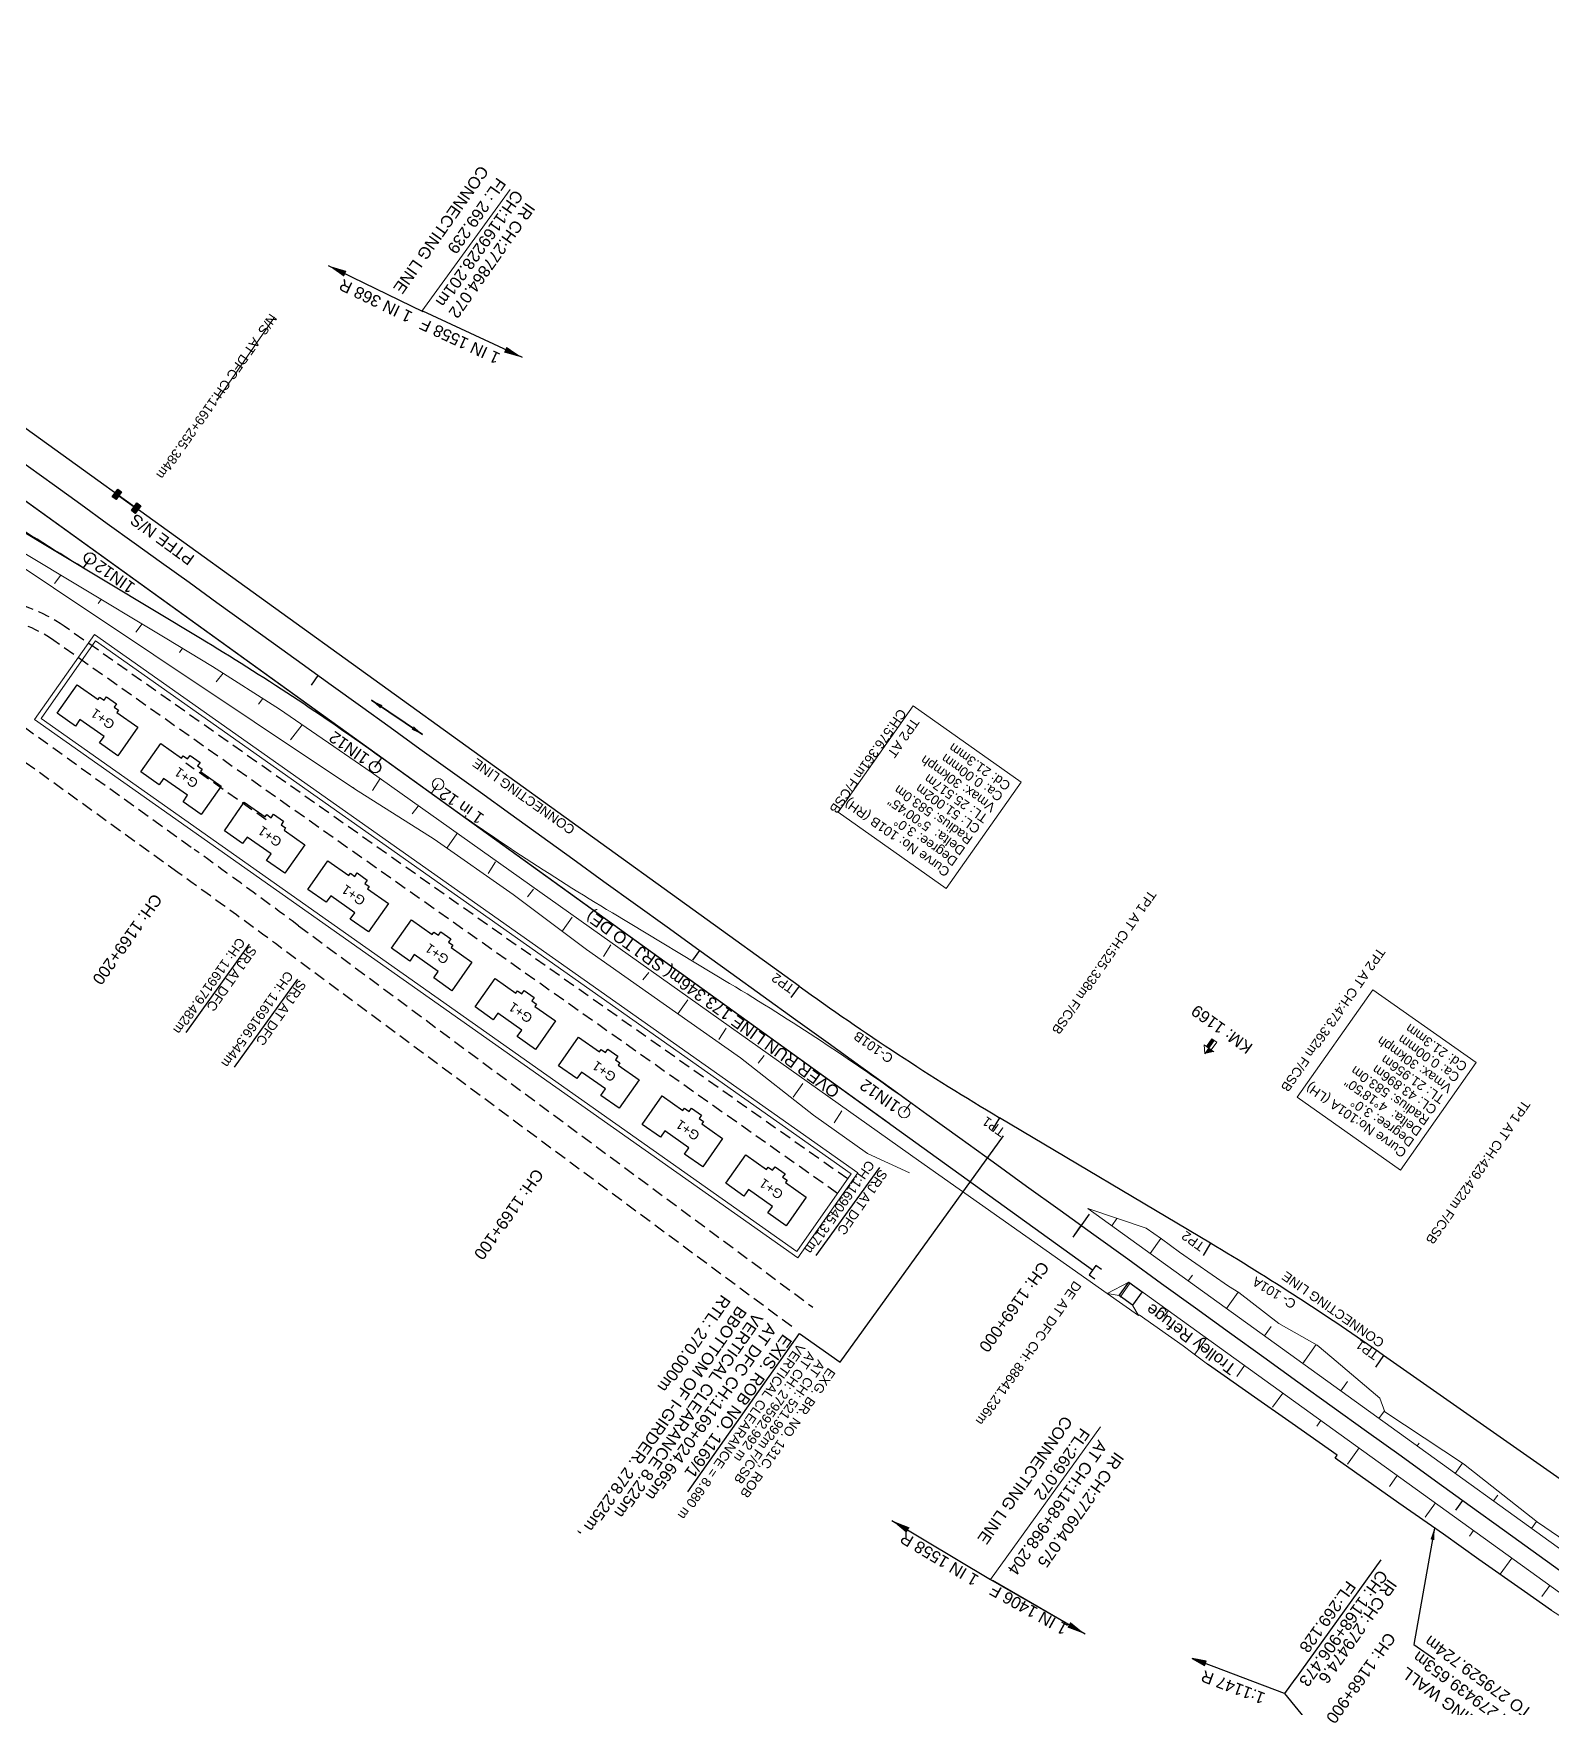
# Model space of a CAD drawing. Header units: metres. Extents: x 658374 to 662614, y 3366768 to 3369818.
# Drawn here: x 661067.7 to 661390.5, y 3367653.2 to 3368009.1 of the extents above; entities that cross this region are included whole.
import ezdxf

# ---------------------------------------------------------------- set-up
doc = ezdxf.new("R2010")
doc.units = ezdxf.units.M
doc.header["$MEASUREMENT"] = 0
doc.linetypes.add('DASHED', pattern=[0.75, 0.5, -0.25])
doc.linetypes.add('DASHED2', pattern=[0.375, 0.25, -0.125])
for name, color, linetype in [('05 02 2020 (PRO)', 7, 'Continuous'), ('05 02 2020 (PRO)CYAN', 7, 'Continuous'), ('C-ROAD-CNTR-N', 92, 'Continuous'), ('details$0$05 02 2020 (PRO)', 7, 'Continuous'), ('details$0$05 02 2020 (PRO)CYAN', 7, 'Continuous'), ('IR- Connecting Line', 190, 'Continuous'), ('PROPOSED FORMATION LINE - PLAN', 187, 'Continuous'), ('Trolley Refuse', 10, 'Continuous')]:
    doc.layers.add(name, color=color, linetype=linetype)
for name, color, linetype, lineweight in [('C-ALIG-LABL-DG', 1, 'Continuous', 25), ('EXT', 7, 'Continuous', 25), ('GRADES IN PLAN', 10, 'Continuous', 0), ('Km post', 1, 'Continuous', 13), ('LC DETAILS IN PLAN', 7, 'Continuous', 0), ('NEW DFCC MAIN LINE - SHAMBHU - 05.03.2020$0$Proposed Alignment', 7, 'Continuous', 0), ("NEW SHAMBHU CROSSING STN. SRJ's", 10, 'Continuous', 0), ('Proposed Alignment', 7, 'Continuous', 0), ('Proposed Curve_Details', 10, 'Continuous', 0), ('PROPOSED DFC TRACK', 1, 'Continuous', 0), ('PROPOSED DFCC TOE LINE', 239, 'Continuous', 0), ('PROPOSED DFCC TOE SLOPES', 239, 'Continuous', 0), ('PROPOSED DFCC TRACK', 1, 'Continuous', 0), ('PROPOSED GRADES IN PLAN', 10, 'Continuous', 0), ('PROPOSED RETAINING WALL', 154, 'Continuous', 30), ('RV-RCC-1', 8, 'Continuous', 5), ('Text', 7, 'Continuous', 13)]:
    doc.layers.add(name, color=color, linetype=linetype, lineweight=lineweight)
doc.styles.add('ARIAL', font='arial.ttf')
doc.styles.add('Connectivity IR to DFCC$0$Style-Arial', font='arial.ttf')
doc.styles.add('details$0$PDF Arial', font='arial.ttf')
doc.styles.add('PDF Arial', font='arial.ttf')
doc.styles.get("Standard").update_dxf_attribs({"font": 'arial.ttf'})
doc.styles.add('Style-Arial', font='arial.ttf')
doc.dimstyles.new('ISO-25', dxfattribs={"dimtxt": 2.5, "dimasz": 2.5, "dimexe": 1.25, "dimexo": 0.625, "dimtad": 1, "dimtxsty": 'Standard', "dimcen": 2.5, "dimadec": 0, "dimazin": 0, "dimtfac": 1, "dimtmove": 0, "dimatfit": 3, "dimfxl": 1, "dimarcsym": 0})
doc.dimstyles.get("Standard").update_dxf_attribs({"dimtxt": 2.5, "dimasz": 2.5, "dimexe": 0.18, "dimexo": 0.0625, "dimgap": 0.09, "dimtad": 0, "dimtih": 1, "dimtoh": 1, "dimdec": 3, "dimzin": 0, "dimdsep": 46, "dimtxsty": 'Standard', "dimcen": 0.09, "dimclrd": 1, "dimclre": 1, "dimclrt": 1, "dimadec": 0, "dimazin": 0, "dimtfac": 1, "dimtdec": 3, "dimtofl": 0, "dimtmove": 0, "dimatfit": 3, "dimfxl": 1, "dimtolj": 1, "dimtzin": 0, "dimarcsym": 0})

# ---------------------------------------------------------------- blocks, each defined once
blk = doc.blocks.new('11')
at = {"color": 1}
for points in [[(661077.02, 3367870.66), (661081.45, 3367867.55), (661081.79, 3367868.04), (661082.74, 3367867.38), (661083.24, 3367868.1), (661085.37, 3367866.61), (661084.86, 3367865.88), (661085.81, 3367865.22), (661085.46, 3367864.73), (661089.88, 3367861.62), (661085.63, 3367855.56), (661081.75, 3367858.29), (661082.72, 3367859.66), (661077.61, 3367863.25), (661076.65, 3367861.88), (661072.77, 3367864.6), (661077.02, 3367870.66)], [(661094.79, 3367858.17), (661099.22, 3367855.06), (661099.56, 3367855.55), (661100.51, 3367854.89), (661101.01, 3367855.61), (661103.14, 3367854.12), (661102.63, 3367853.39), (661103.58, 3367852.73), (661103.23, 3367852.24), (661107.65, 3367849.13), (661103.4, 3367843.07), (661099.52, 3367845.8), (661100.48, 3367847.17), (661095.38, 3367850.76), (661094.42, 3367849.39), (661090.54, 3367852.11), (661094.79, 3367858.17)], [(661112.56, 3367845.68), (661116.98, 3367842.57), (661117.33, 3367843.06), (661118.27, 3367842.4), (661118.78, 3367843.12), (661120.91, 3367841.63), (661120.4, 3367840.9), (661121.35, 3367840.24), (661121, 3367839.75), (661125.42, 3367836.64), (661121.17, 3367830.59), (661117.29, 3367833.31), (661118.25, 3367834.68), (661113.15, 3367838.27), (661112.19, 3367836.9), (661108.31, 3367839.62), (661112.56, 3367845.68)], [(661130.34, 3367833.2), (661134.76, 3367830.09), (661135.11, 3367830.58), (661136.05, 3367829.92), (661136.56, 3367830.64), (661138.69, 3367829.15), (661138.18, 3367828.42), (661139.12, 3367827.76), (661138.78, 3367827.27), (661143.2, 3367824.16), (661138.95, 3367818.11), (661135.07, 3367820.83), (661136.03, 3367822.2), (661130.93, 3367825.79), (661129.96, 3367824.42), (661126.08, 3367827.14), (661130.34, 3367833.2)], [(661148.11, 3367820.71), (661152.53, 3367817.6), (661152.88, 3367818.09), (661153.82, 3367817.43), (661154.33, 3367818.15), (661156.46, 3367816.66), (661155.95, 3367815.93), (661156.89, 3367815.27), (661156.55, 3367814.78), (661160.97, 3367811.67), (661156.72, 3367805.62), (661152.84, 3367808.34), (661153.8, 3367809.71), (661148.7, 3367813.3), (661147.73, 3367811.93), (661143.85, 3367814.65), (661148.11, 3367820.71)], [(661165.88, 3367808.22), (661170.3, 3367805.11), (661170.65, 3367805.6), (661171.59, 3367804.94), (661172.1, 3367805.66), (661174.23, 3367804.17), (661173.72, 3367803.44), (661174.66, 3367802.78), (661174.32, 3367802.29), (661178.74, 3367799.18), (661174.49, 3367793.13), (661170.61, 3367795.85), (661171.57, 3367797.22), (661166.47, 3367800.81), (661165.5, 3367799.44), (661161.62, 3367802.16), (661165.88, 3367808.22)], [(661183.65, 3367795.73), (661188.07, 3367792.62), (661188.42, 3367793.11), (661189.36, 3367792.45), (661189.87, 3367793.17), (661192, 3367791.68), (661191.49, 3367790.95), (661192.43, 3367790.29), (661192.09, 3367789.8), (661196.51, 3367786.69), (661192.26, 3367780.64), (661188.38, 3367783.36), (661189.34, 3367784.73), (661184.23, 3367788.32), (661183.27, 3367786.95), (661179.39, 3367789.67), (661183.65, 3367795.73)], [(661201.42, 3367783.24), (661205.84, 3367780.13), (661206.19, 3367780.62), (661207.13, 3367779.96), (661207.64, 3367780.68), (661209.77, 3367779.19), (661209.26, 3367778.46), (661210.2, 3367777.8), (661209.86, 3367777.31), (661214.28, 3367774.2), (661210.03, 3367768.15), (661206.15, 3367770.87), (661207.11, 3367772.24), (661202, 3367775.83), (661201.04, 3367774.46), (661197.16, 3367777.18), (661201.42, 3367783.24)], [(661219.19, 3367770.75), (661223.61, 3367767.64), (661223.96, 3367768.13), (661224.9, 3367767.47), (661225.41, 3367768.19), (661227.54, 3367766.7), (661227.03, 3367765.97), (661227.97, 3367765.31), (661227.63, 3367764.82), (661232.05, 3367761.71), (661227.8, 3367755.66), (661223.92, 3367758.38), (661224.88, 3367759.75), (661219.77, 3367763.34), (661218.81, 3367761.97), (661214.93, 3367764.69), (661219.19, 3367770.75)]]:
    blk.add_lwpolyline(points, dxfattribs=at)
at = {"layer": 'RV-RCC-1', "color": 1}
blk.add_line((661201.42, 3367783.24), (661197.16, 3367777.18), dxfattribs=at)
blk = doc.blocks.new('Direction')
h = blk.add_hatch(color=256)
h.dxf.hatch_style = 1
h.paths.add_polyline_path([(-5.537, 0), (-4.745, -0.129), (-4.745, 0.135)])
blk.add_lwpolyline([(-5.537, 0), (-4.745, -0.129), (-4.745, 0.135)], close=True)
blk.add_lwpolyline([(0, 0), (-5.537, 0)])
blk = doc.blocks.new('Tick Hor')
blk.add_lwpolyline([(-0.5, 0), (0.5, 0)])
blk = doc.blocks.new('KM Post')
at = {"layer": 'Km post', "lineweight": 13}
h = blk.add_hatch(color=256, dxfattribs=at)
h.paths.add_polyline_path([(0, -8.9), (1.63, -8.9), (1.63, -3.79), (0, -3.79)])
h.paths.add_polyline_path([(0, -3.79), (0, 0), (-3.36, -3.79)])
for p, q in [((0, -8.9), (0, 0)), ((3.13, -3.79), (0, 0)), ((3.13, -3.79), (-3.36, -3.79))]:
    blk.add_line(p, q, dxfattribs=at)
blk.add_lwpolyline([(1.63, -3.79), (1.63, -8.9), (-1.63, -8.9), (-1.63, -3.79)], dxfattribs=at)

msp = doc.modelspace()

# ---------------------------------------------------------------- hatches: boundary and pattern name
at = {"layer": 'IR- Connecting Line', "lineweight": 30}
h = msp.add_hatch(color=256, dxfattribs=at)
h.dxf.hatch_style = 1
h.paths.add_polyline_path([(661085.2949, 3367910.0107), (661084.4836, 3367910.5953), (661085.6528, 3367912.2179), (661086.4641, 3367911.6333)])
h = msp.add_hatch(color=256, dxfattribs=at)
h.dxf.hatch_style = 1
h.paths.add_polyline_path([(661085.2949, 3367910.0107), (661084.4836, 3367910.5953), (661085.6528, 3367912.2179), (661086.4641, 3367911.6333)])
h = msp.add_hatch(color=256, dxfattribs=at)
h.dxf.hatch_style = 1
h.paths.add_polyline_path([(661089.7094, 3367909.2948), (661090.5207, 3367908.7102), (661089.3514, 3367907.0876), (661088.5401, 3367907.6722)])
h = msp.add_hatch(color=256, dxfattribs=at)
h.dxf.hatch_style = 1
h.paths.add_polyline_path([(661089.7094, 3367909.2948), (661090.5207, 3367908.7102), (661089.3514, 3367907.0876), (661088.5401, 3367907.6722)])

# ---------------------------------------------------------------- linework, layer by layer
at = {"color": 1, "linetype": 'DASHED', "ltscale": 5}
msp.add_line((661117.2335, 3367841.9258), (661100.1361, 3367853.9783), dxfattribs=at)
at = {"layer": '05 02 2020 (PRO)', "color": 1, "lineweight": 13}
for points in [[(661153.762, 3367849.5465), (661152.3175, 3367847.5397)], [(661252.8307, 3367779.7666), (661254.2773, 3367781.772)], [(661252.8307, 3367779.7666), (661254.2773, 3367781.772)]]:
    msp.add_lwpolyline(points, dxfattribs=at)
for centre in [(661153.7674, 3367849.5133), (661252.8639, 3367779.772), (661252.8639, 3367779.772)]:
    msp.add_circle(centre, 1.2126, dxfattribs=at)
at = {"layer": 'C-ALIG-LABL-DG', "color": 1, "linetype": 'Continuous', "lineweight": 25}
for p, q in [((661128.2149, 3367872.6119), (661126.7533, 3367870.5836)), ((661209.3456, 3367814.1499), (661207.884, 3367812.1216)), ((661290.4763, 3367755.6878), (661289.0147, 3367753.6596)), ((661371.607, 3367697.2258), (661370.1454, 3367695.1975))]:
    msp.add_line(p, q, dxfattribs=at)
at = {"layer": 'C-ROAD-CNTR-N', "color": 1, "linetype": 'Continuous', "lineweight": -3}
for p, q in [((661113.6128, 3367815.4919), (661100.1137, 3367796.7645, -280.9814)), ((661123.8874, 3367808.088, 0.865), (661110.3884, 3367789.3607, -280.1163)), ((661247.5979, 3367768.0518, 280.9814), (661234.0988, 3367749.3244))]:
    msp.add_line(p, q, dxfattribs=at)
at = {"layer": 'C-ROAD-CNTR-N', "color": 1, "linetype": 'Continuous', "lineweight": -3, "flags": 128}
for points in [[(661292.9546, 3367746.1983), (660830.1502, 3368079.691, 0.00259303), (660779.4728, 3368115.8109, 0.00000277), (660779.4185, 3368115.8491), (660032.2152, 3368642.5773)], [(661078.3051, 3367895.5312, -0.02078389), (661039.7994, 3367920.9161), (660986.4953, 3367959.3265)], [(660982.598, 3367953.0686), (661103.2578, 3367880.5301, -0.02078789), (661141.7708, 3367855.1401)]]:
    msp.add_lwpolyline(points, format="xyb", dxfattribs=at)
for points in [[(661079.7496, 3367897.538), (661078.3051, 3367895.5312)], [(661140.3263, 3367853.1332), (661141.7708, 3367855.1401)]]:
    msp.add_lwpolyline(points, dxfattribs=at)
at = {"layer": 'C-ROAD-CNTR-N', "color": 1, "linetype": 'Continuous', "lineweight": -3}
for centre in [(661079.755, 3367897.5048), (661140.3594, 3367853.1386)]:
    msp.add_circle(centre, 1.2126, dxfattribs=at)
at = {"layer": 'EXT', "color": 1, "linetype": 'DASHED2', "ltscale": 10}
for points in [[(661228.9678, 3367734.2024), (661120.5393, 3367814.6004, 0.00343257), (661098.4027, 3367830.7799), (661011.1928, 3367893.6076, 0.02349545), (661003.5582, 3367898.5803), (660997.2209, 3367902.2962, -0.02076645), (660990.0295, 3367906.9246), (660967.0534, 3367923.0991, -0.02766406), (660958.1174, 3367930.1598), (660951.4606, 3367936.0458, 0.02493451), (660943.9072, 3367942.0813), (660755.6202, 3368077.7266, 0.00160712), (660734.7241, 3368092.6787), (660604.8339, 3368184.9914, 0.0012245), (660584.8491, 3368199.121), (660554.2554, 3368220.6392, 0.00130608)], [(661240.8728, 3367765.5958), (661074.2356, 3367883.1157, 0.12982611), (661058.978, 3367888.7897), (661032.9381, 3367891.3451, -0.13238468), (661015.411, 3367897.9635), (661015.411, 3367897.9635, 0.0252976), (661006.5931, 3367903.7561), (661000.2558, 3367907.4721, -0.02076645), (660993.4833, 3367911.8308), (660977.8144, 3367922.8613, -0.22787032), (660973.5704, 3367929.2438), (660968.9451, 3367957.0241, 0.17343431), (660955.8036, 3367979.1564), (660946.0845, 3367986.3809)], [(661238.7116, 3367762.5313), (661072.0744, 3367880.0512, 0.12982611), (661058.6118, 3367885.0576), (661044.1096, 3367886.4808, 0.76618427), (661041.3809, 3367879.2544), (661041.3809, 3367879.2544), (661101.9099, 3367835.6482, -0.00343257), (661124.1129, 3367819.42), (661233.4502, 3367738.3482)]]:
    msp.add_lwpolyline(points, format="xyb", dxfattribs=at)
at = {"layer": 'EXT'}
msp.add_lwpolyline([(661206.8654, 3367699.09), (661230.5963, 3367732.754), (661239.2994, 3367726.6189), (661274.0289, 3367774.7567)], dxfattribs=at)
at = {"layer": 'IR- Connecting Line', "lineweight": 0}
for p, q in [((661169.0594, 3367975.9277), (661150.3394, 3367950.1038)), ((661119.008, 3367948.8189), (661106.7355, 3367931.069))]:
    msp.add_line(p, q, dxfattribs=at)
at = {"layer": 'IR- Connecting Line', "lineweight": 30}
for p, q in [((661230.5228, 3367806.5934), (661228.7689, 3367804.1595)), ((661273.1519, 3367778.6233), (661271.6174, 3367776.0454)), ((661318.0001, 3367751.9267), (661316.4656, 3367749.3489)), ((661354.839, 3367728.0756), (661353.1149, 3367725.6205))]:
    msp.add_line(p, q, dxfattribs=at)
at = {"layer": 'IR- Connecting Line', "linetype": 'Continuous', "lineweight": 0}
msp.add_line((661294.6044, 3367712.8798), (661271.2441, 3367680.4616), dxfattribs=at)
at = {"layer": 'IR- Connecting Line', "lineweight": 30}
for points in [[(661230.5228, 3367806.5934), (660959.1014, 3368002.1772)], [(661084.4836, 3367910.5953), (661085.6528, 3367912.2179)], [(661084.4836, 3367910.5953), (661085.6528, 3367912.2179)], [(661085.0682, 3367911.4066), (661089.9361, 3367907.8989)], [(661085.0682, 3367911.4066), (661089.9361, 3367907.8989)], [(661085.2949, 3367910.0107), (661086.4641, 3367911.6333)], [(661085.2949, 3367910.0107), (661086.4641, 3367911.6333)], [(661088.5401, 3367907.6722), (661089.7094, 3367909.2948)], [(661088.5401, 3367907.6722), (661089.7094, 3367909.2948)], [(661089.3514, 3367907.0876), (661090.5207, 3367908.7102)], [(661089.3514, 3367907.0876), (661090.5207, 3367908.7102)], [(661318.0001, 3367751.9267), (661273.1519, 3367778.6233)], [(661434.9151, 3367672.0176), (661354.839, 3367728.0756)]]:
    msp.add_lwpolyline(points, dxfattribs=at)
for points in [[(661085.2949, 3367910.0107), (661084.4836, 3367910.5953), (661085.6528, 3367912.2179), (661086.4641, 3367911.6333)], [(661085.2949, 3367910.0107), (661084.4836, 3367910.5953), (661085.6528, 3367912.2179), (661086.4641, 3367911.6333)], [(661089.7094, 3367909.2948), (661090.5207, 3367908.7102), (661089.3514, 3367907.0876), (661088.5401, 3367907.6722)], [(661089.7094, 3367909.2948), (661090.5207, 3367908.7102), (661089.3514, 3367907.0876), (661088.5401, 3367907.6722)]]:
    msp.add_lwpolyline(points, close=True, dxfattribs=at)
at = {"layer": 'IR- Connecting Line', "lineweight": 0}
for points in [[(661261.8415, 3367827.3569), (661238.8297, 3367843.5787), (661254.7579, 3367866.1741), (661277.7697, 3367849.9523)], [(661358.4214, 3367767.4848), (661336.4309, 3367782.9867), (661352.5347, 3367805.8311), (661374.5252, 3367790.3292)]]:
    msp.add_lwpolyline(points, close=True, dxfattribs=at)
at = {"layer": 'IR- Connecting Line', "lineweight": 30}
for points in [[(661230.5228, 3367806.5934, 0.02187408), (661273.1519, 3367778.6233)], [(661354.839, 3367728.0756, 0.01882567), (661318.0001, 3367751.9267)]]:
    msp.add_lwpolyline(points, format="xyb", dxfattribs=at)
at = {"layer": 'IR- Connecting Line'}
msp.add_lwpolyline([(661271.2441, 3367680.4616), (661290.9436, 3367669.0832)], dxfattribs=at)
at = {"layer": 'NEW DFCC MAIN LINE - SHAMBHU - 05.03.2020$0$Proposed Alignment', "color": 1, "lineweight": 0, "flags": 128}
msp.add_lwpolyline([(661254.2773, 3367781.772, 0.02078913), (661215.7618, 3367807.1631), (661190.8313, 3367822.1505, -0.02078789), (661152.318, 3367847.54, -0.02078789)], format="xyb", dxfattribs=at)
at = {"layer": 'Proposed Alignment', "color": 1, "lineweight": -3, "flags": 128}
msp.add_lwpolyline([(661249.6746, 3367777.3855), (660830.1502, 3368079.691, 0.0025958), (660779.4185, 3368115.8491), (660032.2152, 3368642.5773)], format="xyb", dxfattribs=at)
msp.add_lwpolyline([(661294.8661, 3367746.3519), (661293.6615, 3367747.201), (661292.2473, 3367745.1949), (661293.4519, 3367744.3458)], dxfattribs=at)
at = {"layer": 'Proposed Curve_Details', "color": 1}
for points in [[(661230.2676, 3367748.8172), (661067.9349, 3367863.2508), (661080.7004, 3367881.3596), (661243.033, 3367766.926)], [(661230.0264, 3367750.2107), (661069.3284, 3367863.492), (661080.9416, 3367879.9661), (661241.6395, 3367766.6848)]]:
    msp.add_lwpolyline(points, close=True, dxfattribs=at)
at = {"layer": 'PROPOSED DFCC TOE LINE', "lineweight": 0}
msp.add_line((661300.6468, 3367743.6752, 269.3448), (661296.0244, 3367741.2413), dxfattribs=at)
for points in [[(661050.5931, 3367905.4889), (661135.989, 3367848.5652)], [(661245.0966, 3367771.0177), (661233.5632, 3367779.1253), (661218.0944, 3367791.3371), (661201.6138, 3367802.8843), (661185.2891, 3367814.3643), (661169.7339, 3367826.0742), (661152.9139, 3367837.8623), (661135.989, 3367848.5652), (661135.6944, 3367848.7837)], [(661254.0134, 3367766.8849), (661245.0966, 3367771.0177)]]:
    msp.add_lwpolyline(points, dxfattribs=at)
at = {"layer": 'PROPOSED DFCC TOE LINE', "lineweight": 0, "flags": 128}
for points in [[(661302.8428, 3367736.7318), (661302.6964, 3367736.5439), (661296.0249, 3367741.241), (661255.8909, 3367769.4903)], [(661298.6007, 3367740.8357), (661296.0246, 3367741.2413)], [(661317.3496, 3367726.2346), (661314.2735, 3367728.5804), (661312.2116, 3367730.1439), (661302.842, 3367736.7308)], [(661444.2986, 3367634.7817), (661441.4214, 3367637.3858), (661432.2193, 3367645.9315), (661429.1339, 3367648.3081), (661422.3161, 3367653.5634), (661412.9594, 3367660.0914), (661395.7602, 3367670.5565), (661390.5432, 3367673.8668)]]:
    msp.add_lwpolyline(points, dxfattribs=at)
for points, elevation in [([(661291.966, 3367759.2982), (661304.3726, 3367755.1053), (661307.5947, 3367752.8393), (661311.4498, 3367750.0126), (661321.8462, 3367742.7863), (661324.0778, 3367741.4321), (661332.5823, 3367734.8413), (661340.736, 3367730.2771), (661343.8549, 3367727.6409), (661354.0626, 3367719.0089), (661355.1132, 3367716.0592), (661371.8402, 3367705.0444), (661387.5493, 3367692.6486), (661404.0614, 3367681.3422), (661419.1643, 3367668.1239), (661451.36, 3367644.7329)], 269.2562), ([(661301.4402, 3367738.7895), (661302.695, 3367736.5444)], 269.3448)]:
    msp.add_lwpolyline(points, dxfattribs=dict(at, elevation=elevation))
at = {"layer": 'PROPOSED DFCC TOE SLOPES', "linetype": 'Continuous', "lineweight": 0}
for p, q in [((661298.132, 3367757.1564, 268.9973), (661297.0546, 3367755.6105, 269.344)), ((661305.1676, 3367749.7643, 269.3461), (661307.4545, 3367752.9379, 267.3902)), ((661300.9483, 3367743.483, 269.3479), (661298.7899, 3367740.4877, 267.5019)), ((661314.1814, 3367745.168, 268.5779), (661313.2807, 3367743.9181, 269.3482)), ((661323.895, 3367741.543, 267.2112), (661321.3953, 3367738.0739, 269.3491)), ((661308.176, 3367736.4082, 268.5928), (661309.0614, 3367737.6368, 269.35)), ((661317.1685, 3367731.7824, 269.347), (661314.6927, 3367728.3465, 267.2295)), ((661329.5083, 3367732.2277, 269.3512), (661330.9294, 3367734.1999, 268.1358)), ((661340.5169, 3367730.3997, 266.877), (661337.6214, 3367726.3815, 269.3533)), ((661323.6026, 3367723.6061, 267.9132), (661325.2816, 3367725.9362, 269.3492)), ((661338.0278, 3367726.9455, 269.0058), (661337.6224, 3367726.3829, 269.3525)), ((661345.7355, 3367720.5367, 269.3546), (661347.1565, 3367722.5088, 268.1392)), ((661333.3947, 3367720.09, 269.3513), (661331.2362, 3367717.0946, 267.5053)), ((661340.6224, 3367713.0151, 268.5962), (661341.5077, 3367714.2438, 269.3534)), ((661355.0211, 3367716.3178, 268.3539), (661353.8485, 3367714.6905, 269.3567)), ((661349.6267, 3367708.4058, 269.3606), (661347.1509, 3367704.9699, 267.2431)), ((661362.3685, 3367709.409, 269.0109), (661361.9631, 3367708.8464, 269.3576)), ((661370.0762, 3367703.0002, 269.3597), (661371.6429, 3367705.1743, 268.0198)), ((661356.0608, 3367700.2295, 267.9267), (661357.7398, 3367702.5596, 269.3627)), ((661365.8529, 3367696.7134, 269.3648), (661363.6944, 3367693.718, 267.5188)), ((661379.0899, 3367698.4039, 268.5915), (661378.1892, 3367697.154, 269.3618)), ((661387.3703, 3367692.7898, 268.4505), (661386.3038, 3367691.3098, 269.3627)), ((661373.0806, 3367689.6385, 268.6098), (661373.9659, 3367690.8672, 269.367)), ((661382.0731, 3367685.0127, 269.364), (661379.5972, 3367681.5769, 267.2465)), ((661388.5071, 3367676.8365, 267.9301), (661390.1861, 3367679.1665, 269.3661))]:
    msp.add_line(p, q, dxfattribs=at)
at = {"layer": 'PROPOSED DFCC TOE SLOPES', "linetype": 'Continuous', "lineweight": 0, "flags": 128}
for points in [[(661073.5332, 3367893.9662), (661072.2177, 3367892.2077)], [(661082.1203, 3367888.8037), (661081.4955, 3367887.9206)], [(661090.8108, 3367883.5792), (661089.4953, 3367881.8207)], [(661099.3979, 3367878.4167), (661098.7731, 3367877.5336)], [(661108.0331, 3367873.1183), (661106.6043, 3367871.247)], [(661116.4604, 3367867.7629), (661115.5645, 3367866.4967)], [(661124.8798, 3367862.1553), (661122.3852, 3367858.9541)], [(661141.4388, 3367850.6954), (661139.8392, 3367848.1658)], [(661149.5415, 3367844.8567), (661148.2185, 3367843.1844)], [(661157.7545, 3367838.9404), (661155.6534, 3367835.9424)], [(661165.9675, 3367833.0203), (661164.4141, 3367830.5638)], [(661174.0628, 3367827.1869), (661172.7935, 3367825.5824)], [(661182.279, 3367821.2664), (661180.2284, 3367818.3404)], [(661190.4929, 3367815.3475), (661188.9395, 3367812.8911)], [(661198.5882, 3367809.5141), (661197.3189, 3367807.9096)], [(661206.8549, 3367803.6656), (661204.7538, 3367800.6676)], [(661215.0183, 3367797.6747), (661213.4649, 3367795.2183)], [(661223.1135, 3367791.8414), (661221.8443, 3367790.2369)], [(661231.3298, 3367785.9208), (661229.2791, 3367782.9949)], [(661239.59, 3367780.0752), (661237.9903, 3367777.5455)]]:
    msp.add_lwpolyline(points, dxfattribs=at)
at = {"layer": 'PROPOSED DFCC TRACK', "lineweight": 30}
msp.add_rational_spline([(662189.3755, 3367130.3232), (662122.6122, 3367172.3074), (662055.8489, 3367214.2917), (662053.7326, 3367215.6226), (662051.6163, 3367216.9535), (662049.5003, 3367218.2848), (662047.3842, 3367219.6161), (662045.2687, 3367220.9482), (662043.1531, 3367222.2802), (662041.0383, 3367223.6134), (662038.9234, 3367224.9466), (662036.8095, 3367226.2813), (662034.6956, 3367227.616), (662032.5829, 3367228.9525), (662030.4702, 3367230.2891), (662028.3589, 3367231.628), (662026.2476, 3367232.9668), (662024.138, 3367234.3083), (662022.0284, 3367235.6498), (661945.8186, 3367284.1844), (661872.2145, 3367336.5865), (661870.1789, 3367338.0378), (661868.1433, 3367339.4892), (661866.1095, 3367340.943), (661864.0757, 3367342.3969), (661862.0435, 3367343.853), (661860.0113, 3367345.309), (661857.9804, 3367346.7669), (661855.9495, 3367348.2247), (661853.9196, 3367349.684), (661851.8897, 3367351.1434), (661849.8606, 3367352.6038), (661847.8316, 3367354.0642), (661845.803, 3367355.5253), (661843.7744, 3367356.9864), (661841.7461, 3367358.4479), (661839.7178, 3367359.9094), (661344.8608, 3367716.4989), (660850.0038, 3368073.0883), (660847.9755, 3368074.5498), (660845.9472, 3368076.0114), (660843.9187, 3368077.4727), (660841.8903, 3368078.934), (660839.8615, 3368080.3948), (660837.8328, 3368081.8557), (660835.8036, 3368083.316), (660833.7744, 3368084.7762), (660831.7446, 3368086.2356), (660829.7148, 3368087.695), (660827.6842, 3368089.1533), (660825.6536, 3368090.6117), (660823.6222, 3368092.0687), (660821.5907, 3368093.5258), (660819.5581, 3368094.9814), (660817.5256, 3368096.437), (660808.4584, 3368102.9249), (660799.3672, 3368109.3791), (660797.3281, 3368110.8255), (660795.289, 3368112.2719), (660793.2488, 3368113.7168), (660791.2087, 3368115.1617), (660789.1676, 3368116.6054), (660787.1266, 3368118.049), (660785.0848, 3368119.4916), (660783.043, 3368120.9341), (660781.0006, 3368122.3759), (660778.9582, 3368123.8176), (660776.9153, 3368125.2587), (660774.8725, 3368126.6997), (660772.8293, 3368128.1404), (660770.7862, 3368129.5811), (660768.7429, 3368131.0215), (660766.6995, 3368132.462), (659684.5244, 3368895.3228), (658602.3493, 3369658.1836)], [1, 1, 1, 1, 1, 1, 1, 1, 1, 1, 1, 1, 1, 1, 1, 1, 1, 1, 1, 0.99966696057, 1, 1, 1, 1, 1, 1, 1, 1, 1, 1, 1, 1, 1, 1, 1, 1, 1, 1, 1, 1, 1, 1, 1, 1, 1, 1, 1, 1, 1, 1, 1, 1, 1, 1, 1, 0.999998273534, 1, 1, 1, 1, 1, 1, 1, 1, 1, 1, 1, 1, 1, 1, 1, 1, 1, 1, 1], degree=2, knots=[0, 0, 0, 1, 1, 2, 2, 3, 3, 4, 4, 5, 5, 6, 6, 7, 7, 8, 8, 9, 9, 9.05161844, 9.05161844, 10.05161844, 10.05161844, 11.05161844, 11.05161844, 12.05161844, 12.05161844, 13.05161844, 13.05161844, 14.05161844, 14.05161844, 15.05161844, 15.05161844, 16.05161844, 16.05161844, 17.05161844, 17.05161844, 18.05161844, 18.05161844, 19.05161844, 19.05161844, 20.05161844, 20.05161844, 21.05161844, 21.05161844, 22.05161844, 22.05161844, 23.05161844, 23.05161844, 24.05161844, 24.05161844, 25.05161844, 25.05161844, 26.05161844, 26.05161844, 26.05533485, 26.05533485, 27.05533485, 27.05533485, 28.05533485, 28.05533485, 29.05533485, 29.05533485, 30.05533485, 30.05533485, 31.05533485, 31.05533485, 32.05533485, 32.05533485, 33.05533485, 33.05533485, 34.05533485, 34.05533485, 35.05533485, 35.05533485, 35.05533485], dxfattribs=at)
at = {"layer": 'PROPOSED FORMATION LINE - PLAN', "lineweight": 0, "flags": 128}
msp.add_lwpolyline([(660896.252, 3368000.5445), (660980.6401, 3367949.8118), (661076.3472, 3367892.2744), (661095.7087, 3367880.6346), (661105.7599, 3367874.563), (661120.0199, 3367865.5009), (661139.5492, 3367852.0571), (661255.8909, 3367769.4903)], dxfattribs=at)
at = {"layer": 'PROPOSED FORMATION LINE - PLAN', "lineweight": 0, "extrusion": (0.001049, 0.001822, 0.999998), "elevation": 7099.5995, "flags": 128}
msp.add_lwpolyline([(662190.7516, 3367126.1932), (662182.2863, 3367131.5167), (662173.821, 3367136.8401), (662165.3557, 3367142.1635), (662156.8904, 3367147.4869), (662148.4251, 3367152.8104), (662139.9599, 3367158.1338), (662134.6875, 3367161.4493), (662131.4946, 3367163.4572), (662123.0293, 3367168.7806), (662114.564, 3367174.1041), (662106.0987, 3367179.4275), (662097.6334, 3367184.7509), (662089.1681, 3367190.0744), (662080.7028, 3367195.3978), (662072.2376, 3367200.7212), (662063.7723, 3367206.0446), (662057.2251, 3367210.1618), (662055.307, 3367211.368), (662046.8446, 3367216.6923), (662045.9416, 3367217.2608), (662038.3891, 3367222.0225), (662034.6712, 3367224.3716), (662029.9444, 3367227.3647), (662023.423, 3367231.5084), (662021.5142, 3367232.7249), (662013.2861, 3367237.9887), (662013.0998, 3367238.1082), (662004.7008, 3367243.5156), (662003.1716, 3367244.5038), (661996.3173, 3367248.947), (661993.0796, 3367251.0537), (661987.9494, 3367254.4022), (661983.0101, 3367257.6383), (661979.597, 3367259.8814), (661972.9634, 3367264.2575), (661971.2604, 3367265.3844), (661962.9396, 3367270.9112), (661962.9395, 3367270.9112), (661954.6344, 3367276.4618), (661952.9386, 3367277.5994), (661946.3452, 3367282.0361), (661942.9608, 3367284.322), (661938.072, 3367287.634), (661933.0061, 3367291.0788), (661929.8148, 3367293.2556), (661923.0748, 3367297.8699), (661921.5737, 3367298.9007), (661913.3488, 3367304.5693), (661913.1669, 3367304.6951), (661905.1401, 3367310.2614), (661903.2825, 3367311.5544), (661896.9477, 3367315.977), (661893.4218, 3367318.4476), (661888.7717, 3367321.7159), (661883.5849, 3367325.3747), (661880.6121, 3367327.4782), (661873.7718, 3367332.3357), (661872.4689, 3367333.2637), (661864.3398, 3367339.0721), (661862.933, 3367340.08), (661856.2203, 3367344.8985), (661852.1099, 3367347.8547), (661848.1063, 3367350.7371), (661841.2928, 3367355.646), (661839.9936, 3367356.5822), (661831.8806, 3367362.4284), (661823.7675, 3367368.2746), (661815.6544, 3367374.1208), (661807.5414, 3367379.967), (661799.4283, 3367385.8132), (661791.3152, 3367391.6595), (661783.2022, 3367397.5057), (661775.0891, 3367403.3519), (661766.976, 3367409.1981), (661758.863, 3367415.0443), (661750.7499, 3367420.8905), (661742.6369, 3367426.7367), (661734.5238, 3367432.583), (661726.4107, 3367438.4292), (661718.2977, 3367444.2754), (661710.1846, 3367450.1216), (661702.0715, 3367455.9678), (661693.9585, 3367461.814), (661685.8454, 3367467.6602), (661677.7324, 3367473.5065), (661669.6193, 3367479.3527), (661661.5062, 3367485.1989), (661653.3932, 3367491.0451), (661645.2801, 3367496.8913), (661637.167, 3367502.7375), (661629.054, 3367508.5837), (661620.9409, 3367514.4299), (661612.8279, 3367520.2762), (661604.7148, 3367526.1224), (661596.6017, 3367531.9686), (661588.4887, 3367537.8148), (661580.3756, 3367543.661), (661572.2625, 3367549.5072), (661564.1495, 3367555.3534), (661556.0364, 3367561.1997), (661547.9234, 3367567.0459), (661539.8103, 3367572.8921), (661531.6972, 3367578.7383), (661523.5842, 3367584.5845), (661515.4711, 3367590.4307), (661507.358, 3367596.2769), (661499.245, 3367602.1232), (661491.1319, 3367607.9694), (661483.0188, 3367613.8156), (661474.9058, 3367619.6618), (661466.7927, 3367625.508), (661458.6797, 3367631.3542), (661291.3199, 3367751.9524)], dxfattribs=at)
at = {"layer": 'PROPOSED FORMATION LINE - PLAN', "lineweight": 0, "extrusion": (0.000774245, 0.001425, 0.999999), "elevation": 5578.9263, "flags": 128}
msp.add_lwpolyline([(662186.9454, 3367122.5755), (662178.4801, 3367127.8989), (662170.0148, 3367133.2223), (662161.5495, 3367138.5457), (662153.0842, 3367143.8691), (662144.6189, 3367149.1925), (662136.1536, 3367154.516), (662130.8813, 3367157.8315), (662127.6884, 3367159.8394), (662119.2231, 3367165.1628), (662110.7578, 3367170.4862), (662102.2925, 3367175.8097), (662093.8272, 3367181.1331), (662085.3619, 3367186.4565), (662076.8966, 3367191.7799), (662068.4313, 3367197.1034), (662059.966, 3367202.4268), (662053.4189, 3367206.544), (662051.4962, 3367207.7431), (662043.0104, 3367213.0377), (662042.1047, 3367213.6033), (662034.5269, 3367218.3412), (662030.7952, 3367220.6795), (662026.0495, 3367223.6597), (662019.4995, 3367227.7872), (662017.5865, 3367229.0064), (662009.3401, 3367234.2819), (662009.1534, 3367234.4017), (662000.7358, 3367239.8211), (661999.2032, 3367240.8114), (661992.3337, 3367245.2644), (661989.0888, 3367247.3758), (661983.9472, 3367250.7318), (661978.997, 3367253.975), (661975.5764, 3367256.2231), (661968.9281, 3367260.6089), (661967.2212, 3367261.7383), (661958.882, 3367267.2774), (661958.8819, 3367267.2774), (661950.5584, 3367272.8403), (661948.8589, 3367273.9804), (661942.2508, 3367278.4269), (661938.8589, 3367280.7178), (661933.9593, 3367284.0372), (661928.8822, 3367287.4897), (661925.6838, 3367289.6712), (661918.9288, 3367294.2958), (661917.4244, 3367295.3289), (661909.1813, 3367301.0101), (661908.9989, 3367301.1361), (661900.9544, 3367306.7148), (661899.0926, 3367308.0106), (661892.7438, 3367312.443), (661889.2101, 3367314.9191), (661884.5496, 3367318.1946), (661879.3513, 3367321.8616), (661876.3719, 3367323.9697), (661869.5166, 3367328.8379), (661868.2143, 3367329.7729), (661860.092, 3367335.6225), (661858.6868, 3367336.6373), (661851.9839, 3367341.4868), (661847.881, 3367344.4611), (661843.8859, 3367347.3602), (661837.0892, 3367352.2957), (661835.79, 3367353.2319), (661827.6769, 3367359.0781), (661819.5639, 3367364.9243), (661811.4508, 3367370.7705), (661803.3377, 3367376.6168), (661795.2247, 3367382.463), (661787.1116, 3367388.3092), (661778.9985, 3367394.1554), (661770.8855, 3367400.0016), (661762.7724, 3367405.8478), (661754.6593, 3367411.694), (661746.5463, 3367417.5402), (661738.4332, 3367423.3864), (661730.3202, 3367429.2326), (661722.2071, 3367435.0789), (661714.094, 3367440.9251), (661705.981, 3367446.7713), (661697.8679, 3367452.6175), (661689.7548, 3367458.4637), (661681.6418, 3367464.3099), (661673.5287, 3367470.1561), (661665.4156, 3367476.0023), (661657.3026, 3367481.8485), (661649.1895, 3367487.6948), (661641.0764, 3367493.541), (661632.9634, 3367499.3872), (661624.8503, 3367505.2334), (661616.7372, 3367511.0796), (661608.6242, 3367516.9258), (661600.5111, 3367522.772), (661592.398, 3367528.6182), (661584.285, 3367534.4644), (661576.1719, 3367540.3106), (661568.0588, 3367546.1569), (661559.9458, 3367552.0031), (661551.8327, 3367557.8493), (661543.7196, 3367563.6955), (661535.6066, 3367569.5417), (661527.4935, 3367575.3879), (661519.3804, 3367581.2341), (661511.2674, 3367587.0803), (661503.1543, 3367592.9265), (661495.0413, 3367598.7727), (661486.9282, 3367604.619), (661478.8151, 3367610.4652), (661470.7021, 3367616.3114), (661462.589, 3367622.1576), (661454.4759, 3367628.0038), (661300.2401, 3367739.1449)], dxfattribs=at)
at = {"layer": 'PROPOSED RETAINING WALL', "flags": 128}
msp.add_lwpolyline([(661390.5432, 3367673.8668), (661384.8196, 3367677.9127), (661375.1078, 3367684.7268), (661367.5374, 3367690.0517), (661358.0886, 3367696.6907), (661348.6239, 3367703.3322), (661344.5162, 3367706.2202), (661344.9668, 3367706.8618), (661335.3627, 3367713.6144), (661327.3851, 3367719.2077), (661318.2791, 3367725.5812), (661317.3496, 3367726.2346)], dxfattribs=at)
at = {"layer": 'Trolley Refuse', "elevation": 269.3448}
msp.add_lwpolyline([(661300.6468, 3367743.6752), (661303.4864, 3367741.6291), (661301.4402, 3367738.7895), (661298.6007, 3367740.8357)], close=True, dxfattribs=at)

# ---------------------------------------------------------------- block references
at = {"color": 70, "lineweight": 13}
msp.add_blockref('11', (0, 0), dxfattribs=at)
at = {"layer": 'C-ALIG-LABL-DG', "color": 1, "linetype": 'Continuous', "lineweight": 25}
for name, p, xscale, yscale, zscale, rotation in [('Tick Hor', (661290.4763, 3367755.6878), 5.999999999999996, 5.999999999999996, 5.999999999999996, 234.2238218284653), ('Direction', (661333.7596, 3367656.2304), 3.789791541545083, 3.789791541545083, 3.789791541545083, 129.2238218282953)]:
    msp.add_blockref(name, p, dxfattribs=dict(at, xscale=xscale, yscale=yscale, zscale=zscale, rotation=rotation))

# ---------------------------------------------------------------- texts
at = {"layer": '05 02 2020 (PRO)CYAN', "color": 1, "style": 'PDF Arial'}
msp.add_text('1IN12', height=2.50706, rotation=144.82122, dxfattribs=at).set_placement((661252.2525, 3367781.6019))
msp.add_text('1IN12', height=2.50706, rotation=144.82122, dxfattribs=at).set_placement((661252.2525, 3367781.6019))
at = {"layer": 'C-ALIG-LABL-DG', "color": 1, "style": 'ARIAL'}
for s, p in [('CH: 1169+200', (661093.2391, 3367826.47)), ('CH: 1169+100', (661174.3698, 3367768.008)), ('CH: 1168+900', (661355.5722, 3367669.4343))]:
    msp.add_text(s, height=2.5, rotation=234.5, dxfattribs=at).set_placement(p)
at = {"layer": 'C-ROAD-CNTR-N', "color": 1, "linetype": 'Continuous', "lineweight": -3, "style": 'PDF Arial'}
for p in [(661089.5494, 3367891.9307), (661139.377, 3367855.5629)]:
    msp.add_text('1IN12', height=2.50706, rotation=144.82122, dxfattribs=at).set_placement(p)
at = {"layer": 'details$0$05 02 2020 (PRO)', "color": 1, "attachment_point": 1, "style": 'details$0$PDF Arial'}
for s, insert, char_height, width, rotation in [('BBOTTOM OF I-GIRDER. 278.225m , \\PRTL: 270.000m', (661219.5736, 3367737.3597), 2.507053, 59.469046, 235.051807), ('VERTICAL CLEARANCE 8.225m', (661223.012, 3367735.9377), 2.507053, 59.469046, 235.051807), ('AT DFC CH:1169+024.665m', (661225.9374, 3367733.6476), 2.507072, 54.000216, 234.471819), ('EXIS. ROB NO. 1169/1', (661229.2067, 3367731.3429), 2.507072, 54.000216, 234.471819)]:
    msp.add_mtext(s, dxfattribs=dict(at, insert=insert, char_height=char_height, width=width, rotation=rotation))
at = {"layer": 'details$0$05 02 2020 (PRO)CYAN', "color": 1, "style": 'details$0$PDF Arial'}
for s, height, rotation, p in [('1 in 12', 2.50707, 144.82122, (661163.7666, 3367842.8658)), ('OVER RUN LINE 173.346m( SRJ TO DE)', 2.507069, 144.2, (661239.3913, 3367784.6328))]:
    msp.add_text(s, height=height, rotation=rotation, dxfattribs=at).set_placement(p)
at = {"layer": 'GRADES IN PLAN', "color": 0, "linetype": 'Continuous', "lineweight": 0, "insert": (661173.5272, 3367972.6673), "char_height": 2.5, "attachment_point": 4, "rotation": 234.818733, "line_spacing_factor": 1.08, "style": 'Style-Arial'}
msp.add_mtext('IR CH:277864.072', dxfattribs=at)
at = {"layer": 'IR- Connecting Line', "lineweight": 30}
for s, rotation, p in [('C-101B', 144.818733, (661250.7749, 3367791.6819)), ('C- 101A ', 148.486736, (661336.4505, 3367739.5591))]:
    msp.add_text(s, height=2, rotation=rotation, dxfattribs=at).set_placement(p)
at = {"layer": 'IR- Connecting Line', "lineweight": 0, "char_height": 2.5, "style": 'Style-Arial'}
for s, insert, attachment_point, rotation, line_spacing_factor in [('CH:1169228.201m\\PFL: 269.239\\PCONNECTING LINE', (661167.3346, 3367977.9589), 4, 234.818733, 1.08), ('1 IN 368 R', (661133.5233, 3367957.0591), 9, 154.147443, 0.84), ('1 IN 1558 F', (661150.6423, 3367948.6928), 9, 155.102408, 0.84)]:
    msp.add_mtext(s, dxfattribs=dict(at, insert=insert, attachment_point=attachment_point, rotation=rotation, line_spacing_factor=line_spacing_factor))
at = {"layer": 'IR- Connecting Line', "lineweight": 30, "char_height": 2, "attachment_point": 4, "line_spacing_factor": 0.6, "style": 'ARIAL'}
for s, insert, width, rotation in [('\\A1;\\pxsm1;{\\C190;N/S  AT DFC CH:1169+255.384m}', (661118.822, 3367949.1687), 41.625478, 234.797967), ('\\pxsm1;CONNECTING LINE', (661182.5126, 3367839.5004), 30.476418, 144.818733), ('\\pxsm1;CONNECTING LINE', (661354.6142, 3367730.4252), 30.476418, 144.818733)]:
    msp.add_mtext(s, dxfattribs=dict(at, insert=insert, width=width, rotation=rotation))
at = {"layer": 'IR- Connecting Line', "lineweight": 13, "insert": (661100.7094, 3367895.8858), "char_height": 2.5, "attachment_point": 1, "rotation": 143.881494}
msp.add_mtext_dynamic_manual_height_columns('PTFE N/S', width=30.228579, gutter_width=1.25, heights=[0], dxfattribs=at)
at = {"layer": 'IR- Connecting Line', "lineweight": 30, "insert": (661100.7094, 3367895.8858), "char_height": 2.5, "attachment_point": 1, "rotation": 143.881494}
msp.add_mtext_dynamic_manual_height_columns('PTFE N/S', width=30.228579, gutter_width=1.25, heights=[0], dxfattribs=at)
at = {"layer": 'IR- Connecting Line', "lineweight": 30, "char_height": 2, "line_spacing_factor": 0.6}
for s, insert, attachment_point, rotation, style in [('\\pxsm1,ql;TP2 AT \\PCH:576.361m F/CSB ', (661238.6236, 3367842.0339), 6, 235.206905, 'Connectivity IR to DFCC$0$Style-Arial'), ('TP1 AT CH:525.338m F/CSB ', (661284.9802, 3367796.6763, 560.2973), 6, 235.206905, 'Connectivity IR to DFCC$0$Style-Arial'), ('TP2 AT CH:473.362m F/CSB ', (661333.6736, 3367784.4591), 6, 235.206905, 'Connectivity IR to DFCC$0$Style-Arial'), ('\\pxsm1;TP2', (661229.2171, 3367805.7427), 4, 144.818733, 'ARIAL'), ('TP1 AT CH:429.422m F/CSB ', (661364.4956, 3367752.0564), 6, 235.206905, 'Connectivity IR to DFCC$0$Style-Arial'), ('\\pxsm1;TP1', (661274.0101, 3367775.2252, 281.003), 4, 144.818733, 'ARIAL'), ('\\pxsm1;TP2', (661316.4086, 3367750.8989), 4, 144.818733, 'ARIAL'), ('\\pxsm1;TP1', (661353.4375, 3367727.7693, 270.549), 4, 144.818733, 'ARIAL')]:
    msp.add_mtext(s, dxfattribs=dict(at, insert=insert, attachment_point=attachment_point, rotation=rotation, style=style))
at = {"layer": 'IR- Connecting Line', "lineweight": 0, "style": 'Style-Arial'}
for s, insert, char_height, width, attachment_point, rotation, line_spacing_factor in [('Curve No: 101B (RH)\\PDegree: 3.0%%D\\PDelta:  5%%D00\'45"\\PRadius: 583.0m\\PCL: 51.002m \\PTL: 25.517m\\PVmax: 30kmph\\PCa: 0.00mm\\PCd: 21.3mm', (661275.7395, 3367849.6463), 2, 36.821435, 7, 144.818733, 0.84), ('Curve No:101A (LH)\\PDegree: 3.0%%D\\PDelta:  4%%D18\'50"\\PRadius: 583.0m\\PCL: 43.896m\\PTL: 21.956m\\PVmax: 30kmph\\PCa: 0.00mm\\PCd: 21.3mm', (661372.8541, 3367789.9443), 2, 25.749913, 7, 144.818733, 0.84), ('AT CH:1168+968.204\\PFL:269.072\\PCONNECTING LINE', (661291.5043, 3367712.1695), 2.5, 41.913124, 4, 234.961109, 1.08)]:
    msp.add_mtext(s, dxfattribs=dict(at, insert=insert, char_height=char_height, width=width, attachment_point=attachment_point, rotation=rotation, line_spacing_factor=line_spacing_factor))
at = {"layer": 'IR- Connecting Line', "linetype": 'Continuous', "lineweight": 0, "insert": (661298.7544, 3367707.0698), "char_height": 2.5, "attachment_point": 4, "rotation": 234.818733, "line_spacing_factor": 1.08, "style": 'Style-Arial'}
msp.add_mtext('IR CH:277604.075', dxfattribs=at)
at = {"layer": 'IR- Connecting Line', "lineweight": 13, "char_height": 2.5, "attachment_point": 7, "line_spacing_factor": 0.84, "style": 'Style-Arial'}
for s, insert, rotation in [('1 IN 1558 R', (661268.98, 3367681.0806), 149.050229), ('1 IN 1406 F', (661287.9565, 3367670.702), 150.818733)]:
    msp.add_mtext(s, dxfattribs=dict(at, insert=insert, rotation=rotation))
at = {"layer": 'LC DETAILS IN PLAN', "style": 'ARIAL'}
for s, p in [('VERTICAL CLEARANCE = 8.680 m', (661230.3139, 3367730.791)), ('AT CH: 279592.992 m', (661232.4942, 3367729.0797)), ('AT CH: 521.992m F/CSB', (661234.5666, 3367727.321)), ('EXG. BR. NO. 131C, ROB', (661236.7681, 3367725.6312))]:
    msp.add_text(s, height=2, rotation=235, dxfattribs=at).set_placement(p)
at = {"layer": "NEW SHAMBHU CROSSING STN. SRJ's", "color": 6, "linetype": 'Continuous', "lineweight": 13, "char_height": 2, "attachment_point": 4, "rotation": 234.818733, "line_spacing_factor": 0.648, "style": 'ARIAL'}
for s, insert, width in [('\\pxsm0.9;{\\C10;SRJ AT DFC \\PCH: 1169179.482m }', (661113.2926, 3367815.6674), 34.88023), ('\\pxsm1;{\\C256;SRJ AT DFC \\PCH: 1169166.544m}', (661123.6669, 3367808.4739), 34.88023), ('\\pxsm1;{\\C256;SRJ AT DFC \\PCH:1169045.317m}', (661247.2778, 3367768.2272, 280.9814), 60.260334), ('\\pxsm1;{\\C256;DE AT DFC CH: 88641.236m }', (661289.8744, 3367743.5304, 278.653), 60.260334)]:
    msp.add_mtext(s, dxfattribs=dict(at, insert=insert, width=width))
at = {"layer": 'PROPOSED GRADES IN PLAN', "color": 7, "linetype": 'Continuous', "lineweight": 0, "insert": (661356.8069, 3367680.0548), "char_height": 2.5, "attachment_point": 4, "rotation": 234.818733, "line_spacing_factor": 1.08, "style": 'Style-Arial'}
msp.add_mtext('IR CH: 279474.6', dxfattribs=at)
at = {"layer": 'PROPOSED RETAINING WALL', "insert": (661355.8608, 3367656.6213), "char_height": 2.5, "width": 64.065298, "attachment_point": 3, "rotation": 143.786946}
msp.add_mtext(' \\PRETAINING WALL \\PFROM 279439.653m \\PTO 279529.724m ', dxfattribs=at)
at = {"layer": 'Text', "color": 1, "char_height": 2, "width": 28.999925, "attachment_point": 6, "rotation": 144.818733, "line_spacing_factor": 0.6, "style": 'Style-Arial'}
for insert in [(661080.272, 3367864.9399, -642.9812), (661098.0418, 3367852.4501, -642.9812), (661115.8115, 3367839.9604, -642.9812), (661133.5882, 3367827.4804, -642.9812), (661151.3579, 3367814.9906, -642.9812), (661169.1277, 3367802.5009, -642.9812), (661186.8975, 3367790.0112, -642.9812), (661204.6672, 3367777.5214, -642.9812), (661222.437, 3367765.0317, -642.9812)]:
    msp.add_mtext('\\A1;\\pxt2.6;G+1', dxfattribs=dict(at, insert=insert))
at = {"layer": 'Trolley Refuse', "style": 'Style-Arial'}
msp.add_text('Trolley Refuge', height=2.5, rotation=143.457269, dxfattribs=at).set_placement((661323.7266, 3367725.7693))

# ---------------------------------------------------------------- leaders
at = {"layer": 'IR- Connecting Line', "lineweight": 0}
for points in [[(661130.4103, 3367959.7605), (661150.4928, 3367950.0295)], [(661171.6809, 3367940.2126), (661150.4971, 3367950.0519)]]:
    msp.add_leader(points, dimstyle='Standard', override={"dimasz": 4, "dimclrd": 190, "dimaunit": 1, "dimadec": 4}, dxfattribs=at)
at = {"layer": 'IR- Connecting Line', "linetype": 'Continuous', "lineweight": 0}
for points in [[(661250.264, 3367692.9867), (661271.2441, 3367680.4616)], [(661291.3777, 3367668.8325), (661271.6781, 3367680.2109)]]:
    msp.add_leader(points, dimstyle='Standard', override={"dimasz": 4, "dimclrd": 190, "dimaunit": 1, "dimadec": 4}, dxfattribs=at)
at = {"layer": 'PROPOSED DFC TRACK', "linetype": 'Continuous', "lineweight": 0}
for points in [[(661139.6165, 3367867.3641), (661150.4483, 3367860.082)], [(661150.4483, 3367860.082), (661139.6165, 3367867.3641)]]:
    msp.add_leader(points, dimstyle='ISO-25', override={"dimtxt": 3, "dimasz": 2.5, "dimtad": 0, "dimdec": 3, "dimzin": 2, "dimtdec": 3}, dxfattribs=at)
at = {"layer": 'PROPOSED RETAINING WALL', "linetype": 'Continuous', "lineweight": 0, "ltscale": 5}
msp.add_leader([(661365.6476, 3367691.3795), (661361.2741, 3367666.665), (661365.7599, 3367663.5048)], dimstyle='ISO-25', override={"dimtxt": 3, "dimtad": 0, "dimdec": 3, "dimzin": 2, "dimtdec": 3}, dxfattribs=at)

# ---------------------------------------------------------------- next in the draw order: texts
at = {"layer": 'C-ALIG-LABL-DG', "color": 1, "linetype": 'Continuous', "lineweight": 25, "char_height": 2.5, "style": 'ARIAL', "bg_fill": 3, "box_fill_scale": 1.04, "bg_fill_color": 256, "bg_fill_true_color": 13158600, "bg_fill_transparency": 0}
for s, insert, width, attachment_point, rotation in [('KM: 1169', (661325.7694, 3367792.0081), 14.684959, 1, 144.223822), ('CH: 1169+000', (661282.8674, 3367747.5757), 22.502814, 4, 234.223822), ('CH: 1168+906.473\\PFL:269.128', (661344.6084, 3367671.2858), 29.376808, 5, 234.223822), ('1:1147 R', (661329.8708, 3367656.2034), 13.8875, 7, 159.223822)]:
    msp.add_mtext(s, dxfattribs=dict(at, insert=insert, width=width, attachment_point=attachment_point, rotation=rotation))

# ---------------------------------------------------------------- next in the draw order: linework, layer by layer
at = {"layer": 'C-ALIG-LABL-DG', "color": 1, "linetype": 'Continuous', "lineweight": 25}
msp.add_line((661354.2213, 3367684.6261), (661333.7596, 3367656.2304), dxfattribs=at)

# ---------------------------------------------------------------- next in the draw order: block references
for name, p, xscale, yscale, zscale, rotation in [('KM Post', (661316.7842, 3367792.1966), 0.3933041122191768, 0.3933041122191768, 0.3933041122191768, 144.2238218285507), ('Direction', (661333.7596, 3367656.2304), 3.789791541545083, 3.789791541545083, 3.789791541545083, 339.2238218282953)]:
    msp.add_blockref(name, p, dxfattribs=dict(at, xscale=xscale, yscale=yscale, zscale=zscale, rotation=rotation))

doc.saveas('drawing.dxf')
